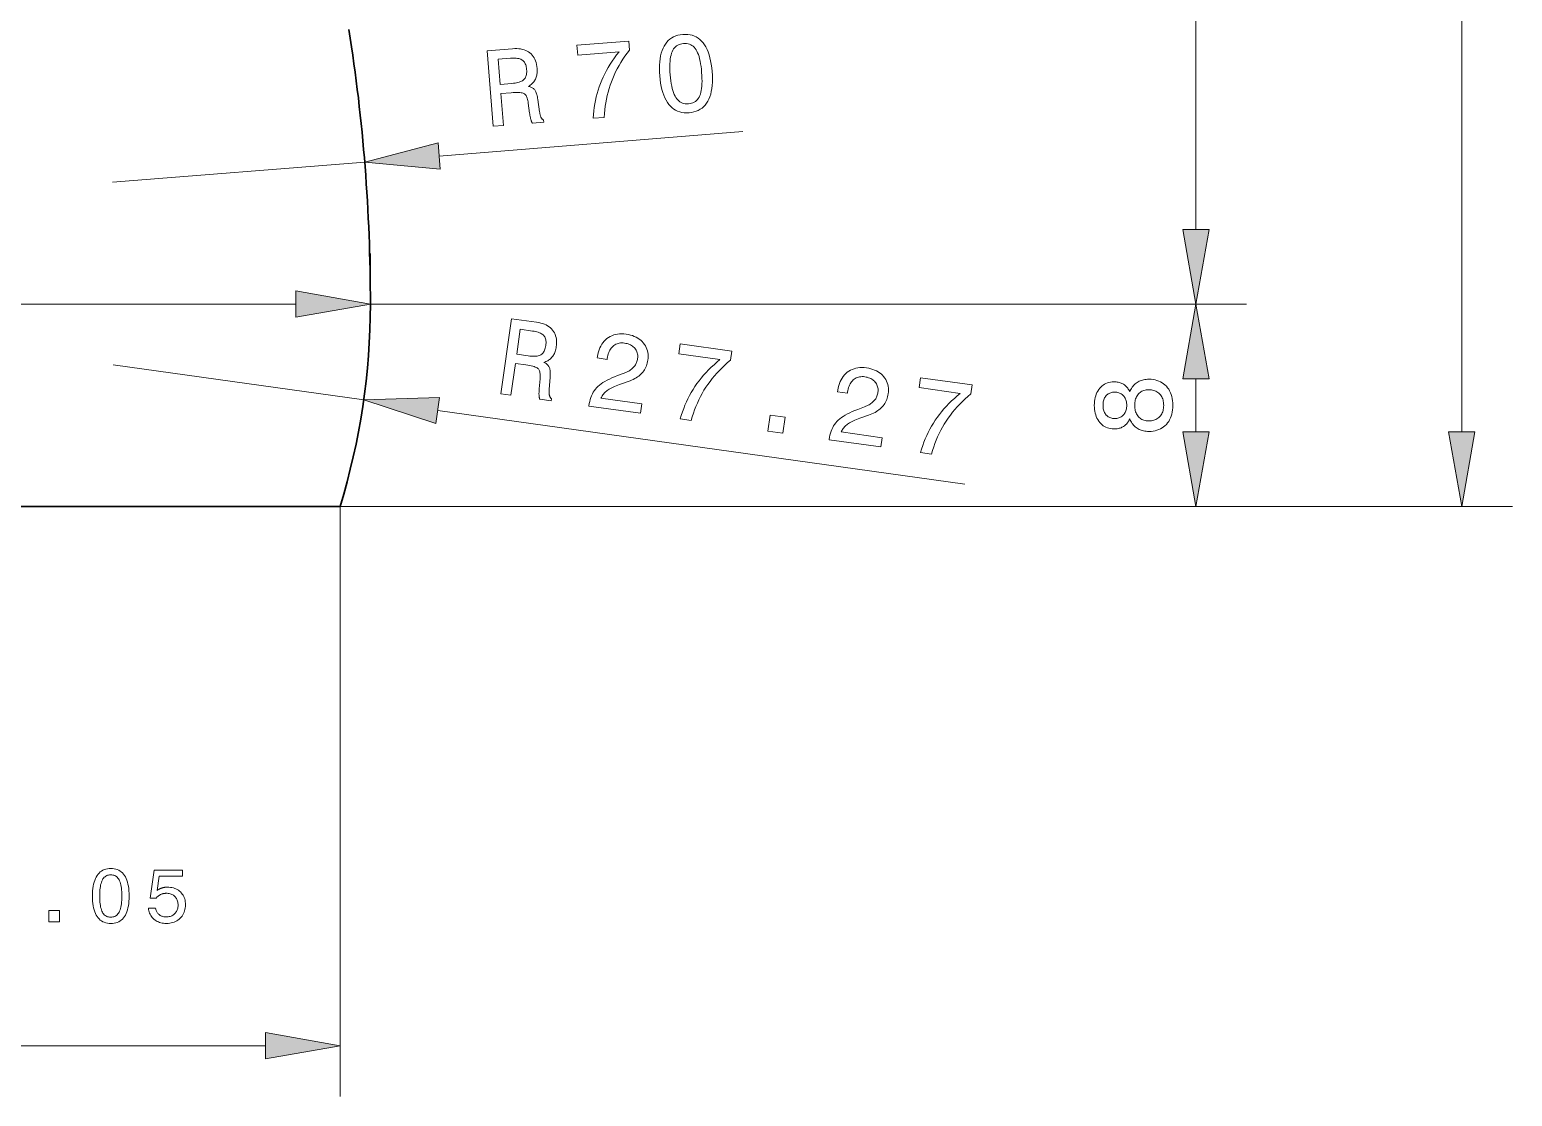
# Model space of a CAD drawing. Extents: x 0 to 297, y 0 to 523.
# Drawn here: x 166.2 to 224.8, y 108.7 to 150.9 of the extents above; entities that cross this region are included whole.
import ezdxf

# ---------------------------------------------------------------- set-up
doc = ezdxf.new("R2010")
doc.units = 0

msp = doc.modelspace()

# ---------------------------------------------------------------- linework, layer by layer
at = {"color": 7, "lineweight": 13}
for p, q in [((222.826, 134.987), (222.826, 369.578)), ((212.317, 142.987), (212.317, 178.078)), ((139.632, 140.036), (176.723, 140.036)), ((179.677, 140.032), (214.317, 140.032)), ((179.677, 140.032), (214.317, 140.032)), ((182.338, 135.833), (203.176, 132.909)), ((178.427, 132.032), (214.317, 132.032)), ((178.427, 132.032), (224.826, 132.032)), ((178.477, 132.032), (178.477, 108.697)), ((140.832, 110.697), (175.523, 110.697))]:
    msp.add_line(p, q, dxfattribs=at)
at = {"color": 7, "lineweight": 13, "ltscale": 0.301139}
msp.add_line((182.396, 145.894), (194.402, 146.862), dxfattribs=at)
at = {"color": 7, "lineweight": 13, "ltscale": 0.25}
for p, q in [((169.483, 144.853), (179.451, 145.656)), ((169.51, 137.633), (179.413, 136.243))]:
    msp.add_line(p, q, dxfattribs=at)
at = {"color": 7, "lineweight": 13, "ltscale": 0.050104}
msp.add_line((179.677, 140.032), (179.677, 142.036), dxfattribs=at)
at = {"color": 7, "lineweight": 13, "ltscale": 0.052279}
msp.add_line((212.317, 134.987), (212.317, 137.078), dxfattribs=at)
at = {"color": 7, "lineweight": 30}
msp.add_line((178.477, 132.032), (137.877, 132.032), dxfattribs=at)
at = {"color": 7, "lineweight": 13}
for points in [[(191.118, 149.068), (191.109, 149.216), (191.105, 149.358), (191.108, 149.492), (191.116, 149.62), (191.13, 149.741), (191.15, 149.855), (191.176, 149.963), (191.208, 150.063), (191.246, 150.157), (191.289, 150.244), (191.339, 150.324), (191.394, 150.396), (191.454, 150.461), (191.52, 150.518), (191.591, 150.567), (191.667, 150.609), (191.75, 150.644), (191.837, 150.671), (191.93, 150.69), (192.029, 150.702), (192.129, 150.706), (192.224, 150.702), (192.316, 150.69), (192.403, 150.669), (192.485, 150.64), (192.563, 150.603), (192.637, 150.557), (192.707, 150.504), (192.772, 150.442), (192.833, 150.372), (192.889, 150.293), (192.941, 150.207), (192.988, 150.113), (193.03, 150.011), (193.068, 149.901), (193.101, 149.784), (193.13, 149.658), (193.154, 149.525), (193.173, 149.384), (193.188, 149.235), (193.197, 149.086), (193.201, 148.944), (193.198, 148.809), (193.19, 148.681), (193.176, 148.56), (193.156, 148.446), (193.131, 148.339), (193.099, 148.239), (193.062, 148.146), (193.019, 148.06), (192.97, 147.981), (192.916, 147.91), (192.856, 147.846), (192.79, 147.79), (192.719, 147.741), (192.642, 147.699), (192.559, 147.665), (192.471, 147.638), (192.378, 147.619), (192.278, 147.607), (192.179, 147.603), (192.084, 147.607), (191.993, 147.619), (191.907, 147.64), (191.824, 147.669), (191.746, 147.706), (191.672, 147.752), (191.602, 147.806), (191.537, 147.867), (191.475, 147.938), (191.418, 148.016), (191.366, 148.102), (191.319, 148.195), (191.276, 148.297), (191.238, 148.406), (191.204, 148.523), (191.176, 148.648), (191.152, 148.78), (191.132, 148.92)], [(184.537, 147.07), (184.297, 150.056), (185.295, 150.136), (185.381, 150.141), (185.464, 150.141), (185.542, 150.136), (185.617, 150.127), (185.688, 150.113), (185.755, 150.094), (185.818, 150.071), (185.878, 150.043), (185.933, 150.01), (185.985, 149.973), (186.033, 149.931), (186.076, 149.885), (186.115, 149.834), (186.149, 149.779), (186.18, 149.72), (186.206, 149.656), (186.228, 149.588), (186.245, 149.516), (186.258, 149.439), (186.267, 149.358), (186.27, 149.309), (186.271, 149.262), (186.27, 149.217), (186.266, 149.172), (186.26, 149.129), (186.253, 149.087), (186.243, 149.047), (186.231, 149.008), (186.217, 148.97), (186.201, 148.934), (186.183, 148.899), (186.162, 148.865), (186.14, 148.833), (186.116, 148.803), (186.089, 148.774), (186.061, 148.746), (186.03, 148.72), (185.998, 148.695), (185.963, 148.671), (185.927, 148.649), (185.959, 148.641), (185.99, 148.632), (186.02, 148.621), (186.047, 148.609), (186.073, 148.595), (186.097, 148.581), (186.119, 148.564), (186.139, 148.547), (186.158, 148.528), (186.175, 148.508), (186.191, 148.485), (186.206, 148.459), (186.22, 148.43), (186.233, 148.397), (186.246, 148.36), (186.257, 148.321), (186.268, 148.277), (186.278, 148.231), (186.288, 148.181), (186.297, 148.127), (186.367, 147.644), (186.372, 147.614), (186.377, 147.585), (186.382, 147.558), (186.388, 147.533), (186.393, 147.509), (186.399, 147.487), (186.406, 147.467), (186.412, 147.448), (186.419, 147.432), (186.426, 147.416), (186.433, 147.403), (186.441, 147.389), (186.45, 147.377), (186.459, 147.366), (186.469, 147.355), (186.479, 147.345), (186.49, 147.336), (186.502, 147.327), (186.514, 147.319), (186.527, 147.312), (186.534, 147.231), (186.082, 147.194), (186.075, 147.204), (186.069, 147.214), (186.063, 147.226), (186.056, 147.239), (186.05, 147.252), (186.044, 147.267), (186.039, 147.283), (186.033, 147.299), (186.027, 147.317), (186.022, 147.335), (186.017, 147.355), (186.011, 147.376), (186.006, 147.398), (186.001, 147.422), (185.996, 147.447), (185.991, 147.474), (185.986, 147.502), (185.981, 147.531), (185.976, 147.561), (185.972, 147.593), (185.919, 147.978), (185.911, 148.034), (185.9, 148.086), (185.889, 148.134), (185.876, 148.177), (185.862, 148.216), (185.846, 148.251), (185.829, 148.282), (185.81, 148.309), (185.79, 148.331), (185.769, 148.349), (185.744, 148.364), (185.713, 148.377), (185.676, 148.387), (185.632, 148.395), (185.583, 148.401), (185.527, 148.404), (185.466, 148.405), (185.398, 148.404), (185.325, 148.401), (185.245, 148.396), (184.835, 148.363), (184.937, 147.102)], [(188.487, 147.388), (188.497, 147.533), (188.511, 147.676), (188.529, 147.818), (188.551, 147.957), (188.578, 148.096), (188.609, 148.232), (188.644, 148.367), (188.683, 148.5), (188.727, 148.632), (188.775, 148.762), (188.827, 148.89), (188.884, 149.018), (188.945, 149.146), (189.012, 149.272), (189.083, 149.398), (189.158, 149.523), (189.239, 149.648), (189.324, 149.771), (189.413, 149.894), (189.508, 150.017), (187.873, 149.885), (187.841, 150.278), (189.89, 150.443), (189.919, 150.086), (189.828, 149.966), (189.741, 149.845), (189.659, 149.722), (189.581, 149.598), (189.507, 149.473), (189.438, 149.347), (189.373, 149.219), (189.312, 149.089), (189.256, 148.959), (189.204, 148.827), (189.156, 148.694), (189.113, 148.559), (189.074, 148.422), (189.039, 148.284), (189.009, 148.144), (188.983, 148.003), (188.961, 147.861), (188.944, 147.716), (188.931, 147.57), (188.922, 147.423)], [(191.53, 149.101), (191.541, 148.981), (191.555, 148.868), (191.571, 148.761), (191.589, 148.662), (191.611, 148.569), (191.634, 148.483), (191.66, 148.404), (191.689, 148.332), (191.72, 148.267), (191.754, 148.209), (191.79, 148.157), (191.83, 148.111), (191.872, 148.071), (191.917, 148.037), (191.965, 148.009), (192.016, 147.987), (192.07, 147.971), (192.127, 147.962), (192.187, 147.958), (192.25, 147.96), (192.313, 147.968), (192.371, 147.981), (192.426, 148), (192.477, 148.024), (192.524, 148.053), (192.567, 148.088), (192.606, 148.128), (192.641, 148.174), (192.672, 148.225), (192.699, 148.282), (192.722, 148.344), (192.742, 148.413), (192.758, 148.489), (192.771, 148.571), (192.78, 148.659), (192.786, 148.755), (192.788, 148.856), (192.787, 148.965), (192.782, 149.08), (192.774, 149.201), (192.762, 149.323), (192.749, 149.438), (192.733, 149.545), (192.714, 149.646), (192.693, 149.739), (192.67, 149.825), (192.644, 149.904), (192.616, 149.976), (192.585, 150.041), (192.552, 150.099), (192.516, 150.151), (192.478, 150.196), (192.436, 150.236), (192.391, 150.269), (192.343, 150.297), (192.292, 150.318), (192.238, 150.334), (192.181, 150.344), (192.121, 150.347), (192.058, 150.345), (191.995, 150.337), (191.937, 150.324), (191.882, 150.305), (191.831, 150.281), (191.784, 150.251), (191.741, 150.216), (191.702, 150.175), (191.667, 150.129), (191.635, 150.077), (191.608, 150.02), (191.584, 149.957), (191.564, 149.888), (191.547, 149.812), (191.534, 149.729), (191.524, 149.641), (191.518, 149.546), (191.516, 149.444), (191.517, 149.336), (191.521, 149.222)], [(185.213, 149.762), (184.726, 149.722), (184.806, 148.728), (185.266, 148.765), (185.334, 148.772), (185.397, 148.781), (185.456, 148.791), (185.511, 148.804), (185.561, 148.818), (185.607, 148.835), (185.649, 148.853), (185.686, 148.874), (185.718, 148.896), (185.746, 148.92), (185.771, 148.947), (185.792, 148.977), (185.81, 149.009), (185.825, 149.045), (185.838, 149.083), (185.847, 149.124), (185.853, 149.168), (185.856, 149.214), (185.857, 149.264), (185.854, 149.316), (185.848, 149.368), (185.84, 149.416), (185.83, 149.461), (185.817, 149.502), (185.801, 149.541), (185.783, 149.576), (185.763, 149.608), (185.74, 149.637), (185.715, 149.662), (185.687, 149.684), (185.656, 149.704), (185.621, 149.721), (185.583, 149.735), (185.541, 149.746), (185.495, 149.755), (185.446, 149.762), (185.393, 149.766), (185.337, 149.767), (185.277, 149.766)], [(182.354, 146.413), (179.451, 145.656), (182.438, 145.374)], [(211.796, 142.987), (212.317, 140.032), (212.838, 142.987)], [(176.723, 139.515), (179.677, 140.036), (176.723, 140.557)], [(212.838, 137.078), (212.317, 140.032), (211.796, 137.078)], [(184.837, 136.492), (185.253, 139.458), (186.245, 139.319), (186.33, 139.305), (186.411, 139.287), (186.487, 139.266), (186.558, 139.24), (186.624, 139.211), (186.685, 139.178), (186.742, 139.142), (186.794, 139.101), (186.841, 139.057), (186.883, 139.009), (186.92, 138.958), (186.952, 138.904), (186.979, 138.846), (187.001, 138.784), (187.018, 138.72), (187.029, 138.652), (187.036, 138.581), (187.037, 138.507), (187.033, 138.429), (187.024, 138.348), (187.016, 138.3), (187.007, 138.254), (186.996, 138.209), (186.983, 138.167), (186.968, 138.126), (186.951, 138.087), (186.933, 138.049), (186.913, 138.014), (186.891, 137.98), (186.867, 137.948), (186.842, 137.918), (186.814, 137.89), (186.786, 137.864), (186.755, 137.839), (186.723, 137.816), (186.689, 137.795), (186.654, 137.776), (186.617, 137.759), (186.578, 137.744), (186.537, 137.731), (186.568, 137.716), (186.596, 137.7), (186.622, 137.683), (186.646, 137.665), (186.668, 137.646), (186.688, 137.626), (186.706, 137.606), (186.723, 137.584), (186.737, 137.562), (186.749, 137.538), (186.759, 137.513), (186.768, 137.484), (186.775, 137.452), (186.781, 137.417), (186.785, 137.379), (186.788, 137.337), (186.79, 137.293), (186.789, 137.245), (186.788, 137.194), (186.784, 137.14), (186.748, 136.654), (186.746, 136.623), (186.745, 136.594), (186.744, 136.566), (186.744, 136.54), (186.744, 136.516), (186.745, 136.493), (186.747, 136.472), (186.749, 136.452), (186.752, 136.435), (186.756, 136.418), (186.76, 136.403), (186.765, 136.389), (186.77, 136.375), (186.777, 136.362), (186.784, 136.349), (186.792, 136.337), (186.801, 136.325), (186.811, 136.315), (186.821, 136.304), (186.832, 136.295), (186.82, 136.213), (186.372, 136.276), (186.367, 136.287), (186.363, 136.299), (186.36, 136.312), (186.356, 136.326), (186.353, 136.34), (186.351, 136.356), (186.349, 136.372), (186.347, 136.39), (186.345, 136.408), (186.344, 136.427), (186.343, 136.448), (186.342, 136.469), (186.342, 136.492), (186.342, 136.517), (186.343, 136.542), (186.344, 136.569), (186.345, 136.598), (186.347, 136.627), (186.349, 136.658), (186.351, 136.69), (186.384, 137.077), (186.388, 137.134), (186.389, 137.187), (186.388, 137.236), (186.385, 137.281), (186.379, 137.322), (186.372, 137.36), (186.362, 137.393), (186.349, 137.423), (186.335, 137.45), (186.318, 137.472), (186.297, 137.492), (186.269, 137.511), (186.235, 137.529), (186.195, 137.546), (186.148, 137.563), (186.094, 137.578), (186.035, 137.593), (185.968, 137.607), (185.896, 137.62), (185.817, 137.632), (185.41, 137.689), (185.234, 136.436)], [(186.083, 138.972), (185.599, 139.04), (185.461, 138.052), (185.918, 137.988), (185.986, 137.98), (186.049, 137.974), (186.109, 137.971), (186.166, 137.972), (186.218, 137.975), (186.266, 137.981), (186.31, 137.99), (186.351, 138.002), (186.388, 138.017), (186.42, 138.034), (186.45, 138.055), (186.477, 138.079), (186.502, 138.107), (186.525, 138.138), (186.545, 138.173), (186.563, 138.211), (186.579, 138.252), (186.592, 138.297), (186.603, 138.345), (186.612, 138.397), (186.618, 138.448), (186.62, 138.497), (186.62, 138.543), (186.616, 138.587), (186.609, 138.628), (186.6, 138.666), (186.587, 138.702), (186.571, 138.735), (186.551, 138.765), (186.529, 138.793), (186.503, 138.819), (186.473, 138.843), (186.439, 138.865), (186.4, 138.885), (186.358, 138.904), (186.311, 138.921), (186.26, 138.936), (186.206, 138.95), (186.147, 138.962)], [(188.312, 136.004), (188.314, 136.017), (188.328, 136.103), (188.346, 136.186), (188.367, 136.265), (188.393, 136.341), (188.421, 136.414), (188.454, 136.483), (188.49, 136.548), (188.53, 136.61), (188.574, 136.669), (188.621, 136.724), (188.674, 136.777), (188.733, 136.829), (188.799, 136.879), (188.871, 136.929), (188.95, 136.978), (189.035, 137.025), (189.127, 137.072), (189.226, 137.118), (189.331, 137.162), (189.443, 137.206), (189.715, 137.308), (189.762, 137.327), (189.808, 137.347), (189.851, 137.367), (189.892, 137.389), (189.93, 137.411), (189.966, 137.435), (189.999, 137.459), (190.03, 137.485), (190.059, 137.511), (190.085, 137.538), (190.11, 137.567), (190.132, 137.596), (190.152, 137.628), (190.171, 137.66), (190.187, 137.694), (190.202, 137.729), (190.214, 137.766), (190.225, 137.804), (190.234, 137.843), (190.24, 137.884), (190.245, 137.93), (190.247, 137.975), (190.245, 138.019), (190.239, 138.062), (190.23, 138.103), (190.217, 138.142), (190.201, 138.181), (190.182, 138.218), (190.159, 138.253), (190.132, 138.287), (190.102, 138.32), (190.07, 138.349), (190.035, 138.376), (189.998, 138.401), (189.958, 138.423), (189.916, 138.442), (189.87, 138.459), (189.823, 138.473), (189.772, 138.484), (189.719, 138.493), (189.666, 138.499), (189.615, 138.5), (189.566, 138.498), (189.518, 138.492), (189.472, 138.481), (189.428, 138.467), (189.385, 138.448), (189.345, 138.426), (189.306, 138.4), (189.269, 138.369), (189.234, 138.335), (189.201, 138.298), (189.172, 138.258), (189.145, 138.214), (189.121, 138.167), (189.1, 138.117), (189.081, 138.064), (189.066, 138.008), (189.052, 137.949), (189.042, 137.886), (189.037, 137.85), (188.649, 137.905), (188.657, 137.965), (188.673, 138.057), (188.693, 138.144), (188.718, 138.226), (188.748, 138.304), (188.783, 138.377), (188.823, 138.445), (188.867, 138.509), (188.916, 138.568), (188.97, 138.622), (189.029, 138.672), (189.092, 138.717), (189.157, 138.755), (189.226, 138.787), (189.298, 138.814), (189.373, 138.834), (189.45, 138.848), (189.531, 138.856), (189.615, 138.859), (189.702, 138.855), (189.792, 138.845), (189.878, 138.831), (189.959, 138.812), (190.037, 138.788), (190.11, 138.761), (190.18, 138.728), (190.245, 138.692), (190.307, 138.651), (190.364, 138.605), (190.417, 138.556), (190.466, 138.501), (190.511, 138.444), (190.549, 138.384), (190.582, 138.322), (190.609, 138.257), (190.63, 138.19), (190.645, 138.121), (190.654, 138.05), (190.658, 137.977), (190.655, 137.901), (190.647, 137.822), (190.637, 137.762), (190.624, 137.704), (190.608, 137.647), (190.589, 137.593), (190.567, 137.54), (190.542, 137.49), (190.514, 137.441), (190.483, 137.394), (190.45, 137.35), (190.413, 137.307), (190.373, 137.266), (190.33, 137.227), (190.284, 137.19), (190.235, 137.154), (190.182, 137.12), (190.127, 137.088), (190.068, 137.057), (190.006, 137.028), (189.941, 137.001), (189.872, 136.975), (189.604, 136.883), (189.529, 136.856), (189.459, 136.829), (189.393, 136.802), (189.33, 136.776), (189.272, 136.749), (189.219, 136.723), (189.169, 136.697), (189.123, 136.671), (189.082, 136.645), (189.044, 136.619), (189.01, 136.593), (188.978, 136.565), (188.947, 136.537), (188.919, 136.508), (188.893, 136.478), (188.868, 136.447), (188.846, 136.414), (188.826, 136.381), (188.808, 136.347), (188.791, 136.312), (190.403, 136.085), (190.352, 135.718)], [(191.928, 135.497), (191.969, 135.636), (192.014, 135.773), (192.063, 135.907), (192.115, 136.038), (192.171, 136.168), (192.231, 136.294), (192.295, 136.418), (192.362, 136.539), (192.434, 136.658), (192.508, 136.775), (192.587, 136.889), (192.671, 137.001), (192.759, 137.112), (192.851, 137.221), (192.948, 137.328), (193.049, 137.434), (193.155, 137.538), (193.265, 137.64), (193.379, 137.741), (193.498, 137.84), (191.873, 138.068), (191.928, 138.458), (193.964, 138.172), (193.914, 137.817), (193.799, 137.72), (193.688, 137.621), (193.581, 137.519), (193.478, 137.415), (193.379, 137.309), (193.283, 137.201), (193.192, 137.09), (193.105, 136.977), (193.021, 136.862), (192.942, 136.745), (192.866, 136.625), (192.794, 136.503), (192.727, 136.378), (192.663, 136.251), (192.603, 136.121), (192.546, 135.989), (192.494, 135.855), (192.445, 135.717), (192.401, 135.578), (192.36, 135.436)], [(197.813, 134.671), (197.815, 134.683), (197.829, 134.77), (197.847, 134.853), (197.869, 134.932), (197.894, 135.008), (197.923, 135.081), (197.956, 135.149), (197.992, 135.215), (198.032, 135.277), (198.076, 135.336), (198.123, 135.391), (198.175, 135.443), (198.234, 135.495), (198.3, 135.546), (198.372, 135.596), (198.451, 135.645), (198.537, 135.692), (198.629, 135.739), (198.727, 135.784), (198.832, 135.829), (198.944, 135.873), (199.216, 135.975), (199.264, 135.994), (199.309, 136.013), (199.352, 136.034), (199.393, 136.056), (199.431, 136.078), (199.467, 136.102), (199.501, 136.126), (199.532, 136.151), (199.561, 136.178), (199.587, 136.205), (199.611, 136.233), (199.633, 136.263), (199.654, 136.294), (199.672, 136.327), (199.689, 136.361), (199.703, 136.396), (199.716, 136.433), (199.726, 136.471), (199.735, 136.51), (199.742, 136.55), (199.747, 136.597), (199.748, 136.642), (199.746, 136.686), (199.74, 136.728), (199.731, 136.769), (199.719, 136.809), (199.703, 136.847), (199.683, 136.884), (199.66, 136.92), (199.633, 136.954), (199.604, 136.986), (199.572, 137.016), (199.537, 137.043), (199.5, 137.068), (199.46, 137.09), (199.417, 137.109), (199.372, 137.126), (199.324, 137.14), (199.274, 137.151), (199.221, 137.16), (199.168, 137.166), (199.116, 137.167), (199.067, 137.165), (199.019, 137.158), (198.973, 137.148), (198.929, 137.134), (198.887, 137.115), (198.846, 137.093), (198.807, 137.066), (198.77, 137.036), (198.735, 137.002), (198.703, 136.965), (198.673, 136.924), (198.647, 136.881), (198.623, 136.834), (198.601, 136.784), (198.583, 136.731), (198.567, 136.675), (198.554, 136.615), (198.544, 136.553), (198.539, 136.517), (198.15, 136.572), (198.159, 136.632), (198.174, 136.724), (198.195, 136.811), (198.22, 136.893), (198.25, 136.971), (198.285, 137.044), (198.324, 137.112), (198.369, 137.176), (198.418, 137.235), (198.472, 137.289), (198.53, 137.339), (198.593, 137.383), (198.659, 137.422), (198.727, 137.454), (198.799, 137.48), (198.874, 137.501), (198.952, 137.515), (199.033, 137.523), (199.117, 137.525), (199.203, 137.522), (199.293, 137.512), (199.379, 137.497), (199.461, 137.478), (199.538, 137.455), (199.612, 137.427), (199.681, 137.395), (199.747, 137.359), (199.808, 137.318), (199.865, 137.272), (199.919, 137.222), (199.968, 137.168), (200.012, 137.11), (200.051, 137.051), (200.083, 136.988), (200.11, 136.924), (200.131, 136.857), (200.146, 136.788), (200.155, 136.717), (200.159, 136.643), (200.157, 136.567), (200.148, 136.489), (200.138, 136.429), (200.125, 136.37), (200.109, 136.314), (200.09, 136.259), (200.068, 136.207), (200.043, 136.156), (200.016, 136.108), (199.985, 136.061), (199.951, 136.016), (199.914, 135.974), (199.874, 135.933), (199.831, 135.894), (199.785, 135.856), (199.736, 135.821), (199.684, 135.787), (199.628, 135.754), (199.569, 135.724), (199.507, 135.695), (199.442, 135.668), (199.374, 135.642), (199.105, 135.55), (199.031, 135.523), (198.96, 135.496), (198.894, 135.469), (198.832, 135.442), (198.774, 135.416), (198.72, 135.39), (198.67, 135.363), (198.625, 135.337), (198.583, 135.311), (198.546, 135.286), (198.511, 135.259), (198.479, 135.232), (198.449, 135.204), (198.42, 135.175), (198.394, 135.145), (198.37, 135.113), (198.348, 135.081), (198.327, 135.048), (198.309, 135.014), (198.293, 134.978), (199.905, 134.752), (199.853, 134.385)], [(201.429, 134.164), (201.47, 134.303), (201.515, 134.439), (201.564, 134.574), (201.617, 134.705), (201.673, 134.834), (201.733, 134.961), (201.796, 135.085), (201.864, 135.206), (201.935, 135.325), (202.01, 135.441), (202.089, 135.556), (202.172, 135.668), (202.26, 135.779), (202.353, 135.888), (202.449, 135.995), (202.55, 136.101), (202.656, 136.205), (202.766, 136.307), (202.88, 136.408), (202.999, 136.506), (201.375, 136.734), (201.43, 137.125), (203.465, 136.839), (203.415, 136.484), (203.3, 136.387), (203.189, 136.288), (203.082, 136.186), (202.979, 136.082), (202.88, 135.976), (202.785, 135.868), (202.693, 135.757), (202.606, 135.644), (202.523, 135.529), (202.443, 135.411), (202.368, 135.292), (202.296, 135.169), (202.228, 135.045), (202.164, 134.917), (202.104, 134.788), (202.048, 134.656), (201.995, 134.521), (201.947, 134.384), (201.902, 134.245), (201.861, 134.103)], [(209.702, 135.496), (209.683, 135.457), (209.663, 135.42), (209.642, 135.386), (209.619, 135.353), (209.595, 135.322), (209.57, 135.293), (209.543, 135.267), (209.515, 135.242), (209.486, 135.219), (209.455, 135.198), (209.424, 135.18), (209.39, 135.163), (209.355, 135.148), (209.319, 135.135), (209.282, 135.124), (209.242, 135.115), (209.202, 135.108), (209.16, 135.103), (209.117, 135.1), (209.072, 135.099), (209.004, 135.102), (208.939, 135.11), (208.877, 135.122), (208.817, 135.141), (208.76, 135.164), (208.706, 135.192), (208.654, 135.226), (208.604, 135.265), (208.557, 135.308), (208.513, 135.357), (208.472, 135.411), (208.436, 135.467), (208.403, 135.527), (208.375, 135.589), (208.352, 135.655), (208.332, 135.724), (208.317, 135.796), (208.307, 135.871), (208.3, 135.95), (208.298, 136.031), (208.3, 136.113), (208.307, 136.192), (208.317, 136.267), (208.332, 136.339), (208.352, 136.408), (208.375, 136.474), (208.403, 136.536), (208.436, 136.596), (208.472, 136.652), (208.513, 136.705), (208.557, 136.753), (208.604, 136.797), (208.654, 136.835), (208.706, 136.869), (208.76, 136.897), (208.817, 136.92), (208.877, 136.938), (208.939, 136.951), (209.004, 136.958), (209.072, 136.961), (209.117, 136.96), (209.161, 136.957), (209.203, 136.952), (209.244, 136.945), (209.283, 136.937), (209.321, 136.926), (209.357, 136.913), (209.392, 136.899), (209.426, 136.882), (209.458, 136.864), (209.488, 136.843), (209.517, 136.821), (209.545, 136.796), (209.572, 136.77), (209.597, 136.741), (209.621, 136.71), (209.643, 136.677), (209.664, 136.643), (209.684, 136.606), (209.702, 136.567), (209.722, 136.615), (209.743, 136.66), (209.767, 136.704), (209.792, 136.744), (209.82, 136.783), (209.849, 136.819), (209.881, 136.852), (209.914, 136.884), (209.949, 136.912), (209.987, 136.939), (210.026, 136.962), (210.067, 136.984), (210.11, 137.003), (210.154, 137.019), (210.2, 137.033), (210.248, 137.044), (210.298, 137.053), (210.349, 137.059), (210.402, 137.063), (210.457, 137.064), (210.542, 137.061), (210.623, 137.053), (210.7, 137.039), (210.775, 137.019), (210.845, 136.994), (210.913, 136.964), (210.976, 136.927), (211.036, 136.885), (211.093, 136.838), (211.146, 136.785), (211.195, 136.727), (211.239, 136.665), (211.277, 136.6), (211.311, 136.53), (211.339, 136.457), (211.362, 136.379), (211.38, 136.298), (211.393, 136.213), (211.401, 136.124), (211.403, 136.031), (211.401, 135.938), (211.393, 135.849), (211.38, 135.764), (211.362, 135.683), (211.339, 135.606), (211.311, 135.532), (211.277, 135.463), (211.239, 135.398), (211.195, 135.336), (211.146, 135.278), (211.093, 135.226), (211.036, 135.178), (210.976, 135.137), (210.913, 135.1), (210.845, 135.07), (210.775, 135.045), (210.7, 135.025), (210.623, 135.011), (210.542, 135.003), (210.457, 135), (210.402, 135.001), (210.349, 135.005), (210.298, 135.011), (210.248, 135.02), (210.2, 135.032), (210.154, 135.045), (210.11, 135.062), (210.067, 135.08), (210.026, 135.102), (209.987, 135.126), (209.949, 135.152), (209.914, 135.181), (209.881, 135.212), (209.849, 135.245), (209.82, 135.281), (209.792, 135.319), (209.767, 135.36), (209.743, 135.403), (209.722, 135.448)], [(210.448, 135.415), (210.502, 135.417), (210.553, 135.422), (210.603, 135.43), (210.649, 135.442), (210.694, 135.457), (210.736, 135.475), (210.776, 135.497), (210.813, 135.521), (210.849, 135.55), (210.882, 135.581), (210.912, 135.615), (210.939, 135.652), (210.963, 135.691), (210.984, 135.732), (211.001, 135.776), (211.015, 135.822), (211.027, 135.871), (211.035, 135.922), (211.039, 135.975), (211.041, 136.031), (211.039, 136.087), (211.035, 136.141), (211.027, 136.192), (211.015, 136.241), (211.001, 136.287), (210.984, 136.331), (210.963, 136.373), (210.939, 136.412), (210.912, 136.449), (210.882, 136.483), (210.849, 136.515), (210.813, 136.543), (210.776, 136.568), (210.736, 136.589), (210.694, 136.607), (210.649, 136.622), (210.603, 136.634), (210.553, 136.642), (210.502, 136.647), (210.448, 136.649), (210.399, 136.647), (210.351, 136.642), (210.305, 136.634), (210.261, 136.622), (210.22, 136.608), (210.181, 136.59), (210.143, 136.568), (210.108, 136.544), (210.076, 136.516), (210.045, 136.484), (210.017, 136.45), (209.991, 136.414), (209.969, 136.374), (209.95, 136.333), (209.933, 136.289), (209.92, 136.242), (209.909, 136.193), (209.902, 136.142), (209.898, 136.088), (209.896, 136.031), (209.898, 135.975), (209.902, 135.921), (209.909, 135.87), (209.92, 135.821), (209.933, 135.775), (209.95, 135.731), (209.969, 135.69), (209.991, 135.651), (210.017, 135.614), (210.045, 135.58), (210.076, 135.549), (210.108, 135.521), (210.143, 135.496), (210.181, 135.475), (210.22, 135.457), (210.261, 135.442), (210.305, 135.43), (210.351, 135.422), (210.399, 135.417)], [(182.411, 136.348), (179.413, 136.243), (182.266, 135.317)], [(209.106, 135.51), (209.148, 135.512), (209.188, 135.516), (209.227, 135.523), (209.264, 135.533), (209.299, 135.546), (209.333, 135.562), (209.365, 135.58), (209.396, 135.601), (209.424, 135.626), (209.451, 135.653), (209.476, 135.682), (209.498, 135.713), (209.518, 135.746), (209.535, 135.781), (209.549, 135.818), (209.561, 135.857), (209.57, 135.898), (209.577, 135.94), (209.581, 135.985), (209.582, 136.031), (209.581, 136.078), (209.577, 136.123), (209.57, 136.165), (209.561, 136.206), (209.549, 136.245), (209.535, 136.282), (209.518, 136.318), (209.498, 136.351), (209.476, 136.382), (209.451, 136.412), (209.424, 136.439), (209.396, 136.463), (209.365, 136.484), (209.333, 136.503), (209.299, 136.518), (209.264, 136.531), (209.227, 136.541), (209.188, 136.548), (209.148, 136.552), (209.106, 136.554), (209.063, 136.553), (209.023, 136.548), (208.985, 136.541), (208.948, 136.532), (208.913, 136.519), (208.88, 136.504), (208.849, 136.486), (208.82, 136.465), (208.793, 136.441), (208.767, 136.415), (208.744, 136.386), (208.723, 136.355), (208.704, 136.322), (208.688, 136.287), (208.675, 136.249), (208.664, 136.21), (208.655, 136.168), (208.649, 136.125), (208.645, 136.079), (208.644, 136.031), (208.645, 135.984), (208.649, 135.938), (208.655, 135.895), (208.664, 135.854), (208.675, 135.814), (208.688, 135.777), (208.704, 135.742), (208.723, 135.709), (208.744, 135.678), (208.767, 135.649), (208.793, 135.623), (208.82, 135.599), (208.849, 135.579), (208.88, 135.56), (208.913, 135.545), (208.948, 135.533), (208.985, 135.523), (209.023, 135.516), (209.063, 135.512)], [(195.394, 135.01), (195.483, 135.647), (196.074, 135.564), (195.984, 134.928)], [(211.796, 134.987), (212.317, 132.032), (212.838, 134.987)], [(222.305, 134.987), (222.826, 132.032), (223.347, 134.987)], [(168.685, 116.621), (168.687, 116.725), (168.692, 116.824), (168.701, 116.918), (168.714, 117.007), (168.731, 117.09), (168.752, 117.169), (168.776, 117.242), (168.804, 117.311), (168.835, 117.374), (168.871, 117.432), (168.91, 117.485), (168.952, 117.532), (168.997, 117.574), (169.047, 117.61), (169.099, 117.641), (169.155, 117.666), (169.214, 117.685), (169.277, 117.699), (169.343, 117.707), (169.412, 117.71), (169.482, 117.708), (169.549, 117.699), (169.612, 117.685), (169.671, 117.666), (169.727, 117.641), (169.78, 117.611), (169.829, 117.575), (169.874, 117.534), (169.916, 117.487), (169.955, 117.434), (169.989, 117.376), (170.021, 117.313), (170.048, 117.245), (170.072, 117.172), (170.092, 117.093), (170.109, 117.009), (170.122, 116.92), (170.131, 116.826), (170.136, 116.726), (170.138, 116.621), (170.136, 116.517), (170.131, 116.417), (170.122, 116.323), (170.109, 116.234), (170.092, 116.151), (170.072, 116.072), (170.048, 115.999), (170.021, 115.931), (169.989, 115.868), (169.955, 115.811), (169.916, 115.759), (169.874, 115.712), (169.829, 115.671), (169.78, 115.635), (169.727, 115.605), (169.671, 115.58), (169.612, 115.561), (169.549, 115.547), (169.482, 115.539), (169.412, 115.536), (169.343, 115.539), (169.277, 115.548), (169.214, 115.561), (169.155, 115.581), (169.099, 115.605), (169.047, 115.636), (168.997, 115.672), (168.952, 115.713), (168.91, 115.76), (168.871, 115.812), (168.835, 115.87), (168.804, 115.933), (168.776, 116.001), (168.752, 116.074), (168.731, 116.153), (168.714, 116.236), (168.701, 116.325), (168.692, 116.418), (168.687, 116.517)], [(168.974, 116.621), (168.975, 116.537), (168.978, 116.457), (168.984, 116.382), (168.991, 116.311), (169.001, 116.245), (169.012, 116.184), (169.026, 116.128), (169.042, 116.076), (169.06, 116.028), (169.08, 115.986), (169.103, 115.948), (169.127, 115.913), (169.155, 115.883), (169.184, 115.857), (169.216, 115.835), (169.251, 115.817), (169.288, 115.803), (169.327, 115.792), (169.368, 115.786), (169.412, 115.784), (169.456, 115.786), (169.498, 115.792), (169.538, 115.802), (169.574, 115.816), (169.609, 115.834), (169.641, 115.856), (169.67, 115.882), (169.697, 115.912), (169.722, 115.946), (169.744, 115.984), (169.763, 116.026), (169.781, 116.073), (169.797, 116.125), (169.81, 116.181), (169.822, 116.243), (169.831, 116.309), (169.838, 116.38), (169.843, 116.455), (169.847, 116.536), (169.848, 116.621), (169.847, 116.707), (169.843, 116.787), (169.838, 116.863), (169.831, 116.934), (169.822, 117.001), (169.81, 117.062), (169.797, 117.119), (169.781, 117.171), (169.763, 117.218), (169.744, 117.26), (169.722, 117.298), (169.697, 117.332), (169.67, 117.362), (169.641, 117.388), (169.609, 117.41), (169.574, 117.428), (169.538, 117.441), (169.498, 117.451), (169.456, 117.457), (169.412, 117.459), (169.368, 117.457), (169.327, 117.451), (169.288, 117.441), (169.251, 117.427), (169.216, 117.409), (169.184, 117.387), (169.155, 117.361), (169.127, 117.33), (169.103, 117.296), (169.08, 117.258), (169.06, 117.215), (169.042, 117.168), (169.026, 117.116), (169.012, 117.059), (169.001, 116.998), (168.991, 116.932), (168.984, 116.861), (168.978, 116.786), (168.975, 116.706)], [(170.903, 116.145), (171.183, 116.145), (171.189, 116.112), (171.197, 116.082), (171.206, 116.053), (171.217, 116.025), (171.23, 115.999), (171.244, 115.974), (171.261, 115.95), (171.279, 115.928), (171.298, 115.908), (171.32, 115.888), (171.343, 115.871), (171.367, 115.855), (171.392, 115.841), (171.419, 115.829), (171.446, 115.819), (171.475, 115.811), (171.506, 115.805), (171.537, 115.8), (171.57, 115.797), (171.604, 115.796), (171.645, 115.797), (171.685, 115.801), (171.723, 115.808), (171.759, 115.817), (171.794, 115.828), (171.827, 115.842), (171.859, 115.859), (171.889, 115.878), (171.917, 115.9), (171.943, 115.925), (171.968, 115.951), (171.989, 115.979), (172.009, 116.009), (172.025, 116.04), (172.039, 116.073), (172.051, 116.108), (172.06, 116.144), (172.066, 116.182), (172.07, 116.221), (172.072, 116.263), (172.07, 116.304), (172.066, 116.345), (172.06, 116.383), (172.051, 116.42), (172.04, 116.455), (172.026, 116.488), (172.009, 116.519), (171.99, 116.549), (171.969, 116.577), (171.945, 116.603), (171.918, 116.628), (171.89, 116.649), (171.861, 116.668), (171.829, 116.685), (171.796, 116.699), (171.761, 116.71), (171.724, 116.719), (171.686, 116.725), (171.646, 116.729), (171.604, 116.73), (171.579, 116.73), (171.556, 116.728), (171.532, 116.726), (171.509, 116.723), (171.487, 116.718), (171.464, 116.713), (171.443, 116.707), (171.421, 116.699), (171.401, 116.691), (171.38, 116.682), (171.36, 116.671), (171.341, 116.66), (171.322, 116.648), (171.303, 116.635), (171.286, 116.621), (171.268, 116.606), (171.251, 116.59), (171.235, 116.574), (171.219, 116.556), (171.204, 116.537), (170.963, 116.537), (171.129, 117.65), (172.25, 117.65), (172.25, 117.402), (171.331, 117.402), (171.247, 116.837), (171.262, 116.85), (171.278, 116.862), (171.294, 116.874), (171.311, 116.885), (171.329, 116.895), (171.347, 116.905), (171.365, 116.914), (171.385, 116.923), (171.404, 116.93), (171.424, 116.938), (171.445, 116.944), (171.466, 116.95), (171.488, 116.955), (171.509, 116.96), (171.532, 116.964), (171.554, 116.967), (171.577, 116.969), (171.6, 116.971), (171.624, 116.972), (171.648, 116.972), (171.711, 116.97), (171.772, 116.965), (171.831, 116.955), (171.886, 116.942), (171.94, 116.924), (171.99, 116.903), (172.039, 116.878), (172.084, 116.85), (172.128, 116.817), (172.168, 116.781), (172.206, 116.741), (172.239, 116.699), (172.269, 116.655), (172.294, 116.608), (172.316, 116.559), (172.334, 116.507), (172.348, 116.453), (172.357, 116.397), (172.363, 116.338), (172.365, 116.277), (172.363, 116.212), (172.357, 116.15), (172.346, 116.09), (172.332, 116.033), (172.313, 115.978), (172.29, 115.926), (172.263, 115.876), (172.232, 115.829), (172.196, 115.784), (172.156, 115.742), (172.113, 115.703), (172.068, 115.668), (172.02, 115.637), (171.969, 115.61), (171.916, 115.588), (171.86, 115.569), (171.802, 115.555), (171.742, 115.545), (171.678, 115.539), (171.613, 115.536), (171.554, 115.538), (171.498, 115.543), (171.444, 115.552), (171.391, 115.563), (171.341, 115.578), (171.293, 115.597), (171.247, 115.619), (171.203, 115.644), (171.161, 115.672), (171.12, 115.704), (171.083, 115.739), (171.049, 115.775), (171.019, 115.814), (170.992, 115.855), (170.968, 115.898), (170.948, 115.943), (170.932, 115.99), (170.919, 116.039), (170.909, 116.091)], [(166.965, 115.597), (166.965, 116.047), (167.383, 116.047), (167.383, 115.597)], [(175.523, 110.176), (178.477, 110.697), (175.523, 111.218)]]:
    msp.add_lwpolyline(points, close=True, dxfattribs=at)
at = {"color": 7, "lineweight": 30}
for centre, radius, start, end in [((109.677, 140.032), 70, 0, 8.92564), ((152.41, 140.032), 27.267, 342.93849, 359.99998)]:
    msp.add_arc(centre, radius, start, end, dxfattribs=at)
at = {"color": 7, "lineweight": 13}
for points in [[(182.354, 146.413), (179.451, 145.656), (182.354, 146.413), (182.438, 145.374)], [(211.796, 142.987), (212.317, 140.032), (211.796, 142.987), (212.838, 142.987)], [(176.723, 139.515), (179.677, 140.036), (176.723, 139.515), (176.723, 140.557)], [(212.838, 137.078), (212.317, 140.032), (212.838, 137.078), (211.796, 137.078)], [(182.411, 136.348), (179.413, 136.243), (182.411, 136.348), (182.266, 135.317)], [(211.796, 134.987), (212.317, 132.032), (211.796, 134.987), (212.838, 134.987)], [(222.305, 134.987), (222.826, 132.032), (222.305, 134.987), (223.347, 134.987)], [(175.523, 110.176), (178.477, 110.697), (175.523, 110.176), (175.523, 111.218)]]:
    msp.add_solid(points, dxfattribs=at)

doc.saveas('drawing.dxf')
